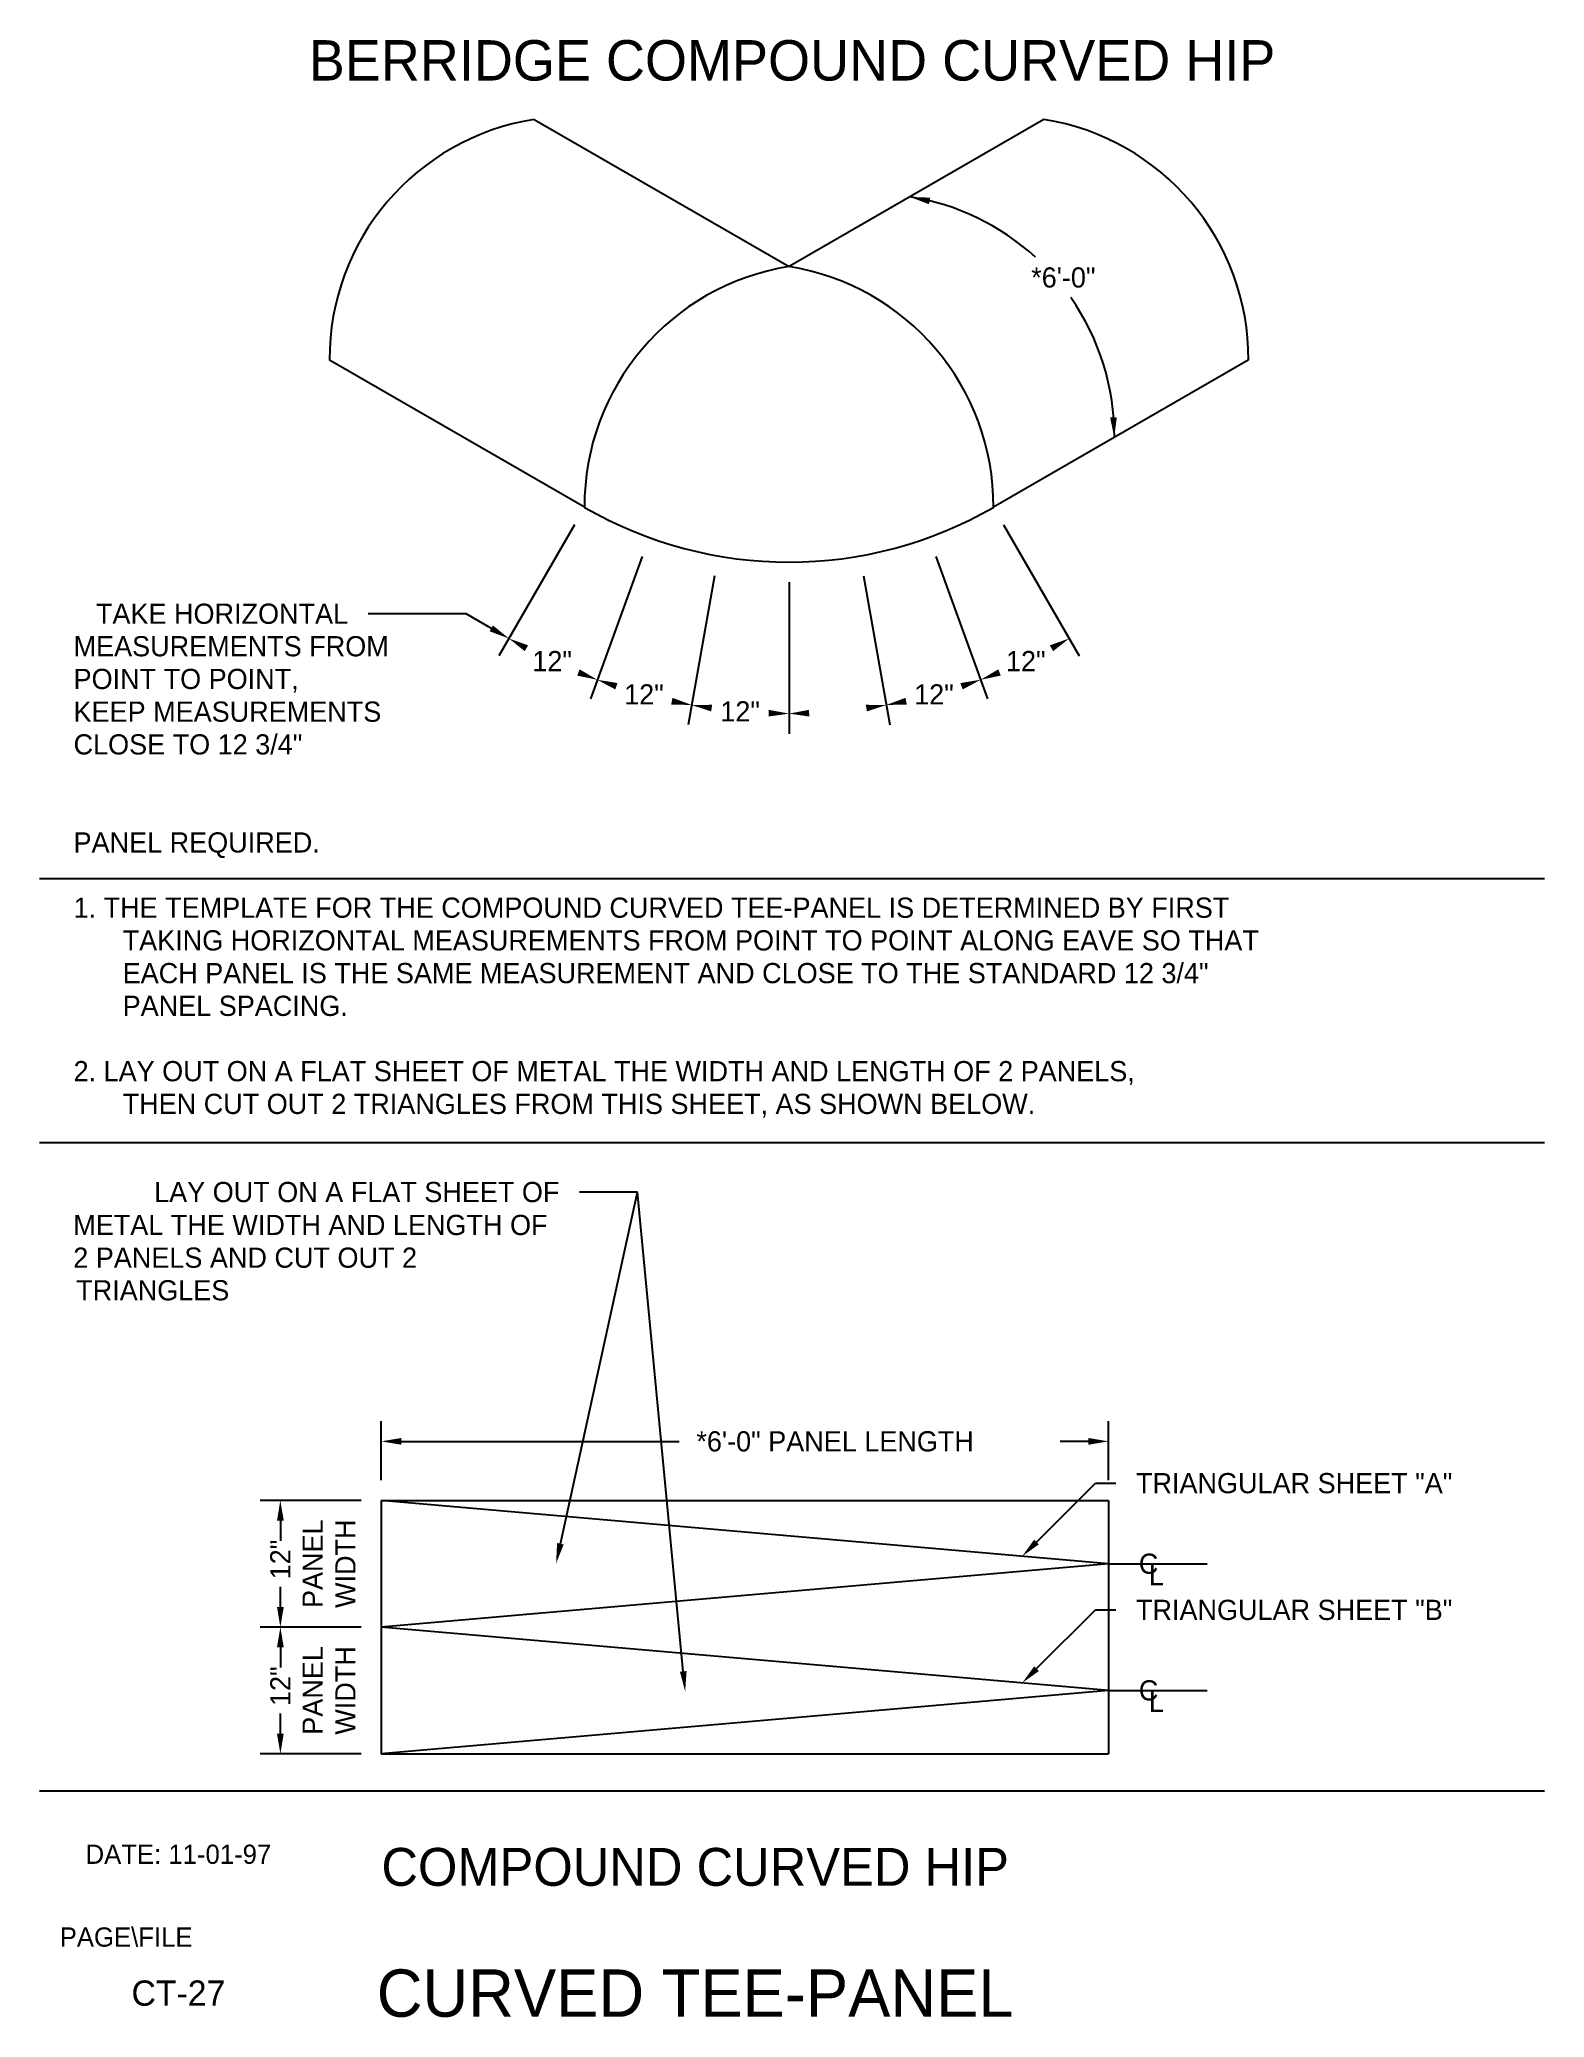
# Model space of a CAD drawing. Extents: x 0.1 to 15, y 0.5 to 20.1.
import ezdxf
from ezdxf.enums import TextEntityAlignment as Align

# ---------------------------------------------------------------- set-up
doc = ezdxf.new("R2010")
doc.units = 0
doc.header["$LTSCALE"] = 0.2666
doc.linetypes.add('CENTER2', pattern=[0])
for name, color, linetype in [('BORDER', 7, 'CONTINUOUS'), ('CMP-FLSH', 7, 'CONTINUOUS'), ('DIM-TXT', 7, 'CONTINUOUS')]:
    doc.layers.add(name, color=color, linetype=linetype)

msp = doc.modelspace()

# ---------------------------------------------------------------- linework, layer by layer
at = {"layer": 'BORDER', "color": 0, "linetype": 'CONTINUOUS'}
for p, q in [((0.063, 11.789), (14.961, 11.789)), ((0.063, 9.172), (14.961, 9.172)), ((14.961, 2.75), (0.062, 2.75))]:
    msp.add_line(p, q, dxfattribs=at)
at = {"layer": 'CMP-FLSH', "color": 0, "linetype": 'CONTINUOUS'}
for p, q in [((4.958, 19.304), (7.482, 17.847)), ((10.005, 19.304), (7.482, 17.847)), ((5.458, 15.464), (2.934, 16.921)), ((12.029, 16.921), (9.506, 15.464)), ((10.645, 5.002), (3.445, 5.629)), ((3.445, 5.629), (10.645, 5.629)), ((3.445, 5.629), (3.445, 3.12)), ((10.645, 5.629), (10.645, 3.12)), ((10.645, 5.002), (3.445, 4.374)), ((10.645, 3.747), (3.445, 4.374)), ((10.645, 3.747), (3.445, 3.12)), ((3.445, 3.12), (10.645, 3.12))]:
    msp.add_line(p, q, dxfattribs=at)
for centre, radius, start, end in [((5.332, 16.935), 2.399, 98.9845, 180.3362), ((9.631, 16.935), 2.399, 359.6638, 81.0155), ((8.304, 16.169), 2.399, 47.6083, 81.0155), ((7.856, 15.478), 2.399, 98.9845, 180.3362), ((7.107, 15.478), 2.399, 359.6638, 81.0155), ((8.304, 16.169), 2.399, 359.6638, 34.8638), ((7.482, 18.969), 4.048, 240, 300)]:
    msp.add_arc(centre, radius, start, end, dxfattribs=at)
at = {"layer": 'DIM-TXT', "color": 0, "linetype": 'CONTINUOUS'}
for p, q in [((5.358, 15.291), (4.608, 13.992)), ((9.606, 15.291), (10.356, 13.992)), ((6.029, 14.978), (5.516, 13.568)), ((8.934, 14.978), (9.447, 13.568)), ((6.744, 14.786), (6.483, 13.309)), ((7.482, 14.721), (7.482, 13.221)), ((7.482, 14.721), (7.482, 13.221)), ((8.219, 14.786), (8.48, 13.309)), ((4.285, 14.41), (3.317, 14.41)), ((4.535, 14.265), (4.285, 14.41)), ((5.219, 5.2), (5.981, 8.683)), ((5.981, 8.683), (5.409, 8.683)), ((6.435, 3.936), (5.981, 8.683)), ((3.445, 5.829), (3.445, 6.414)), ((10.645, 5.829), (10.645, 6.414)), ((3.645, 6.214), (6.394, 6.214)), ((10.445, 6.214), (10.165, 6.214)), ((9.933, 5.217), (10.517, 5.8)), ((10.517, 5.8), (10.717, 5.8)), ((3.245, 5.629), (2.246, 5.629)), ((2.446, 5.429), (2.446, 5.229)), ((2.446, 4.574), (2.446, 4.774)), ((9.933, 3.963), (10.517, 4.545)), ((10.517, 4.545), (10.717, 4.545)), ((3.245, 4.374), (2.246, 4.374)), ((2.446, 4.174), (2.446, 3.974)), ((2.446, 3.32), (2.446, 3.52)), ((3.245, 3.12), (2.246, 3.12))]:
    msp.add_line(p, q, dxfattribs=at)
at = {"layer": 'DIM-TXT', "color": 0, "linetype": 'CENTER2'}
for p, q in [((10.645, 5.002), (11.621, 5.002)), ((10.645, 3.747), (11.621, 3.747))]:
    msp.add_line(p, q, dxfattribs=at)
at = {"layer": 'DIM-TXT', "color": 0, "linetype": 'CONTINUOUS'}
for points in [[(8.867, 18.465), (8.881, 18.53), (8.678, 18.538)], [(10.661, 16.353), (10.727, 16.356), (10.702, 16.155)], [(4.551, 14.294), (4.518, 14.236), (4.708, 14.165)], [(4.899, 14.097), (4.866, 14.039), (4.708, 14.165)], [(10.097, 14.039), (10.064, 14.097), (10.256, 14.165)], [(5.385, 13.797), (5.409, 13.859), (5.584, 13.756)], [(5.784, 13.723), (5.762, 13.66), (5.584, 13.756)], [(9.201, 13.66), (9.179, 13.723), (9.379, 13.756)], [(9.554, 13.859), (9.578, 13.797), (9.379, 13.756)], [(6.316, 13.511), (6.328, 13.577), (6.518, 13.506)], [(8.635, 13.577), (8.648, 13.511), (8.445, 13.506)], [(6.721, 13.508), (6.711, 13.442), (6.518, 13.506)], [(7.281, 13.392), (7.282, 13.458), (7.482, 13.421)], [(7.681, 13.458), (7.682, 13.392), (7.482, 13.421)], [(8.253, 13.442), (8.242, 13.508), (8.445, 13.506)], [(3.645, 6.247), (3.645, 6.18), (3.445, 6.214)], [(10.445, 6.247), (10.445, 6.18), (10.645, 6.214)], [(2.413, 5.429), (2.48, 5.429), (2.446, 5.629)], [(5.251, 5.193), (5.186, 5.207), (5.176, 5.005)], [(9.956, 5.194), (9.909, 5.241), (9.791, 5.076)], [(2.413, 4.574), (2.48, 4.574), (2.446, 4.374)], [(2.413, 4.174), (2.48, 4.174), (2.446, 4.374)], [(6.468, 3.939), (6.402, 3.933), (6.454, 3.737)], [(9.956, 3.939), (9.909, 3.986), (9.791, 3.822)], [(2.413, 3.32), (2.48, 3.32), (2.446, 3.12)]]:
    msp.add_solid(points, dxfattribs=at)

# ---------------------------------------------------------------- texts
at = {"layer": 'BORDER', "color": 0, "linetype": 'CONTINUOUS'}
for s, height, p in [('DATE: 11-01-97', 0.1902, (1.437, 2.125)), ('CT-27', 0.25, (1.437, 0.75))]:
    msp.add_text(s, height=height, dxfattribs=at).set_placement(p, align=Align.MIDDLE)
msp.add_text('PAGE\\FILE', height=0.1902, dxfattribs=at).set_placement((0.262, 1.21))
at = {"layer": 'BORDER', "color": 0}
msp.add_text('CURVED TEE-PANEL', height=0.46875, dxfattribs=at).set_placement((6.553, 0.75), align=Align.MIDDLE)
at = {"layer": 'DIM-TXT', "color": 0, "linetype": 'CONTINUOUS'}
for s, height, p in [('BERRIDGE COMPOUND CURVED HIP', 0.4, (7.512, 19.69)), ('*6\'-0"', 0.2, (10.198, 17.64))]:
    msp.add_text(s, height=height, dxfattribs=at).set_placement(p, align=Align.CENTER)
for s, p in [('TAKE HORIZONTAL', (3.117, 14.41)), ('LAY OUT ON A FLAT SHEET OF', (5.209, 8.683))]:
    msp.add_text(s, height=0.2, dxfattribs=at).set_placement(p, align=Align.MIDDLE_RIGHT)
for s, p in [('MEASUREMENTS FROM', (0.399, 13.988)), ('POINT TO POINT,', (0.399, 13.664)), ('KEEP MEASUREMENTS', (0.399, 13.34)), ('CLOSE TO 12 3/4"', (0.399, 13.016)), ('PANEL REQUIRED.', (0.399, 12.045)), ('1. THE TEMPLATE FOR THE COMPOUND CURVED TEE-PANEL IS DETERMINED BY FIRST', (0.399, 11.399)), ('TAKING HORIZONTAL MEASUREMENTS FROM POINT TO POINT ALONG EAVE SO THAT', (0.885, 11.075)), ('EACH PANEL IS THE SAME MEASUREMENT AND CLOSE TO THE STANDARD 12 3/4"', (0.885, 10.751)), ('PANEL SPACING.', (0.885, 10.427)), ('2. LAY OUT ON A FLAT SHEET OF METAL THE WIDTH AND LENGTH OF 2 PANELS,', (0.399, 9.78)), ('THEN CUT OUT 2 TRIANGLES FROM THIS SHEET, AS SHOWN BELOW.', (0.885, 9.456)), ('METAL THE WIDTH AND LENGTH OF', (0.396, 8.257)), ('2 PANELS AND CUT OUT 2', (0.396, 7.933)), ('TRIANGLES', (0.425, 7.61)), ('*6\'-0" PANEL LENGTH', (6.565, 6.114)), ('C', (10.945, 4.902)), ('L', (11.045, 4.788)), ('C', (10.945, 3.648)), ('L', (11.045, 3.534))]:
    msp.add_text(s, height=0.2, dxfattribs=at).set_placement(p)
for p in [(5.137, 13.941), (9.826, 13.941), (6.046, 13.611), (8.917, 13.611), (6.998, 13.443)]:
    msp.add_text('12"', height=0.2, dxfattribs=at).set_placement(p, align=Align.MIDDLE_CENTER)
for s, p in [('TRIANGULAR SHEET "A"', (10.917, 5.8)), ('TRIANGULAR SHEET "B"', (10.917, 4.545))]:
    msp.add_text(s, height=0.2, dxfattribs=at).set_placement(p, align=Align.MIDDLE_LEFT)
for s, p in [('PANEL', (2.866, 5.002)), ('WIDTH', (3.19, 5.002)), ('PANEL', (2.866, 3.747)), ('WIDTH', (3.19, 3.747))]:
    msp.add_text(s, height=0.2, rotation=90, dxfattribs=at).set_placement(p, align=Align.CENTER)
for p in [(2.446, 5.044), (2.446, 3.789)]:
    msp.add_text('12"', height=0.2, rotation=90, dxfattribs=at).set_placement(p, align=Align.MIDDLE_CENTER)
msp.add_text('COMPOUND CURVED HIP', height=0.375, dxfattribs=at).set_placement((6.553, 2), align=Align.MIDDLE)

doc.saveas('drawing.dxf')
